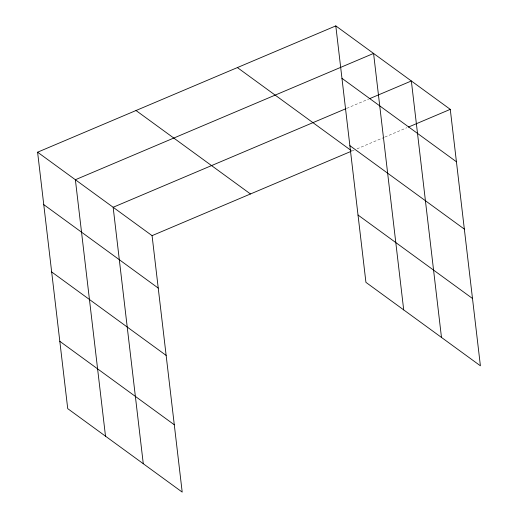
<?xml version="1.0" encoding="UTF-8"?>
<svg xmlns="http://www.w3.org/2000/svg" width="518" height="518" viewBox="0 0 518 518"><rect width="100%" height="100%" fill="white"/><g stroke="black" fill="none" stroke-linecap="round" stroke-linejoin="round"><path stroke-width="0.39" stroke-dasharray="2.59 1.94" d="M346.73 108.346L368.758 99.016M351.871 151.029L354.072 150.097M357.006 148.854L384.181 137.348M384.913 137.037L406.947 127.706"/><path stroke-width="0.78" d="M37.6 152.195L152.072 235.645L182.2 492.1L67.728 408.644L37.6 152.195L335.8 25.9L450.271 109.356L480.4 365.805L365.928 282.355L335.8 25.9M345.992 108.657L113.151 207.271L143.279 463.727M369.496 98.705L411.35 80.976L441.478 337.432M152.072 235.645L351.133 151.34M408.417 127.078L450.271 109.356M341.958 78.328L456.436 161.784M349.87 145.655L464.342 229.111M237.393 67.58L351.217 150.557M358.016 215.028L472.494 298.478M136.007 110.515L250.479 193.972M43.758 204.623L158.23 288.079M51.67 271.95L166.142 355.406M59.816 341.317L174.288 424.773M403.703 309.894L373.575 53.438L75.375 179.733L105.504 436.188"/></g></svg>
